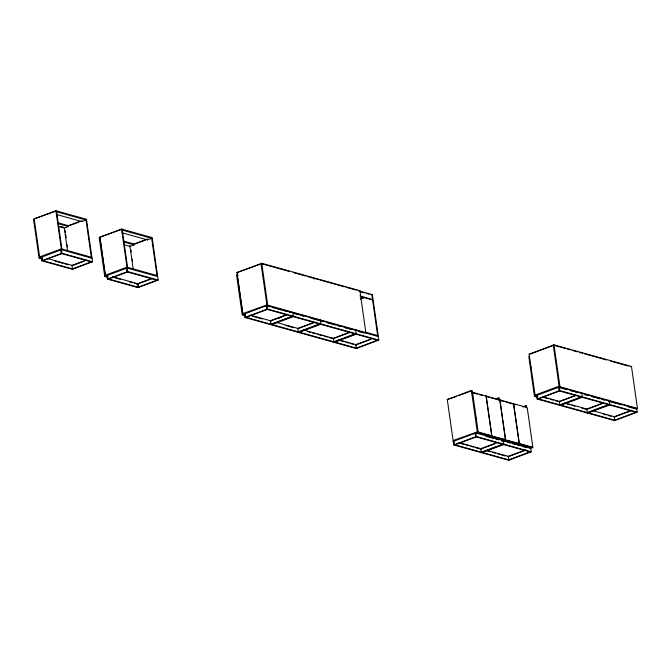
<?xml version="1.0" encoding="UTF-8"?>
<svg xmlns="http://www.w3.org/2000/svg" width="671" height="671" viewBox="0 0 671 671"><rect width="100%" height="100%" fill="white"/><g stroke="black" fill="none" stroke-linecap="round" stroke-linejoin="round"><path stroke-width="1.01" d="M41.728 258.394L39.757 257.84L34.204 218.863L55.903 210.744L86.475 219.274L92.523 261.757L72.317 269.314L41.745 260.784L41.25 257.287M34.296 219.081L33.55 219.358L39.052 258.041L41.896 258.83M55.651 211.214L34.204 218.863M67.972 225.817L80.235 221.229M69.49 225.624L78.926 222.101M57.572 222.663L68.35 225.674L68.484 226.572L64.324 228.123L58.444 226.488M56.381 214.452L81.862 221.564L86.022 220.013L56.616 211.81M39.623 256.943L61.321 248.832L91.893 257.362M39.052 258.041L41.694 258.293M39.757 257.84L61.455 249.729L92.028 258.26L91.273 258.536M107.385 276.712L105.414 276.167L99.87 237.182L121.568 229.063L152.132 237.593L158.18 280.075L137.983 287.633L107.41 279.102L106.907 275.605M41.745 260.784L61.95 253.227L92.523 261.757M43.078 260.667L61.782 253.672M86.014 260.122L71.99 265.372L72.485 268.87L91.189 261.875M84.731 260.985L72.569 265.531L47.918 258.654M133.63 244.135L146.84 239.195M133.269 244.655L145.532 240.067M123.229 240.99L134.015 243.992L134.141 244.898L129.981 246.45L124.101 244.806M122.038 232.778L147.528 239.891L151.68 238.331L122.273 230.128M105.288 275.269L126.987 267.15L157.559 275.68M107.36 276.611L105.464 276.083L99.962 237.4L99.207 237.677L104.718 276.36L127.113 268.048L157.685 276.578M107.41 279.102L127.607 271.545L158.18 280.075M108.736 278.985L127.448 271.99M151.68 278.448L137.647 283.69L138.151 287.188L156.855 280.193M136.926 284.345L151.327 278.96M244.932 315.093L242.868 314.523L236.905 272.585L261.757 263.292L359.899 290.677L365.863 332.606L365.116 332.883M261.589 263.737L236.905 272.585M314.112 278.876L314.858 278.599M242.868 314.523L267.729 305.221L365.863 332.606M242.214 314.825L242.969 314.548L237.308 274.791L236.561 275.068L242.214 314.825L245.158 315.647M244.37 313.961L244.865 317.458L267.477 309.004L378.847 340.08L372.38 294.644L358.163 290.677M246.19 317.341L267.31 309.44M287.633 314.263L270.363 320.721L270.858 324.227L291.977 316.326M270.195 321.166L286.299 315.144M278.239 318.532L281.115 317.458M359.144 290.954L359.899 290.677M270.69 324.663L293.302 316.209L292.808 312.711L289.075 312.158M272.015 324.546L293.135 316.653M360.226 298.813L364.085 297.37M371.055 294.762L371.801 294.485L377.639 335.517M360.813 298.972L363.707 297.89M314.112 322.281L297.798 328.379L298.293 331.877L319.413 323.984M314.699 322.441L298.377 328.547L276.821 322.525M320.243 320.369L319.497 320.646L323.439 321.745M298.125 332.321L320.746 323.867L320.117 319.463M299.459 332.204L320.579 324.303M349.625 332.187L333.311 338.293L333.806 341.791L354.925 333.89M333.571 338.57L349.247 332.707M355.009 330.551L355.756 330.275M333.638 342.227L356.251 333.772L355.63 329.377M334.972 342.109L356.083 334.217M372.22 338.494L355.907 344.592L356.402 348.09L377.521 340.197M355.202 345.238L370.887 339.375M378.847 340.08L356.234 348.534L244.865 317.458M532.766 378.93L532.019 379.207L534.46 396.376L535.215 396.091L529.151 354.137L554.003 344.835L631.478 366.458L637.45 408.387L635.957 408.949L628.115 406.76M530.694 353.936L552.87 345.64M529.553 356.335L528.807 356.62L530.367 367.616L531.122 367.331M531.164 367.633L530.417 367.909L531.977 378.905L532.724 378.629M531.231 451.801L476.36 436.486L475.856 432.988L530.736 448.303L531.231 451.801L508.618 460.256L453.739 444.94L447.28 399.513L471.386 390.497L471.965 390.656L472.694 395.789M456.54 396.427L447.28 399.513M458.469 395.705L471.965 390.656M485.494 396.376L486.24 396.091L499.769 399.866L505.422 439.631L477.433 432.3L478.18 432.023L491.7 435.798L486.047 396.041L472.518 392.267L471.772 392.543L477.567 394.162M485.301 396.318L486.047 396.041M495.349 399.069L498.243 397.987L499.409 398.314L499.702 400.369M497.479 399.035L499.409 398.314M499.769 399.866L496.121 399.337M504.869 439.958L518.398 443.732L519.144 443.456L513.483 403.699L499.962 399.924L499.207 400.201L498.83 398.155M534.988 395.169L559.094 386.152M512.736 403.976L513.483 403.699M532.866 447.28L519.337 443.506L518.591 443.791L532.111 447.565L532.866 447.28L527.205 407.523L513.676 403.749L512.929 404.034L515.831 404.839M637.45 408.387L559.975 386.773L535.114 396.066L537.161 396.636M536.615 395.504L537.11 399.01L559.723 390.547L637.198 412.17L636.704 408.673L559.228 387.05M538.436 398.893L559.555 390.992M522.793 406.727L526.265 405.804L526.559 407.859M523.372 406.886L526.265 405.804M631.478 366.458L630.153 366.576M453.118 440.545L477.811 431.688M575.693 395.269L559.379 401.375L559.874 404.873L580.994 396.972M453.244 441.443L477.358 432.426L532.237 447.742L532.103 446.844M559.639 401.652L575.315 395.789M581.078 393.634L581.824 393.357M453.739 444.94L476.36 436.486M559.706 405.309L582.319 396.855L581.698 392.46M455.072 444.823L476.192 436.93M561.04 405.192L582.151 397.299M497.169 442.558L480.847 448.656L481.35 452.153L502.47 444.261M603.137 402.927L586.815 409.025L587.31 412.522L608.429 404.63M519.144 443.456L491.147 436.133M495.827 443.439L480.679 449.1L475.781 447.733M501.9 441.166L504.793 440.084L504.667 439.186L505.246 439.346M586.118 409.671L601.795 403.808M481.182 452.598L503.795 444.143L503.3 440.646M587.15 412.967L609.763 404.512L609.134 400.109M482.508 452.48L503.627 444.588M588.475 412.85L609.595 404.957M525.569 449.855L508.291 456.314L508.786 459.811L529.905 451.918M631.537 410.224L614.259 416.683L614.753 420.18L635.873 412.288M508.123 456.758L523.556 450.987M532.237 447.742L529.411 448.421M614.091 417.127L630.195 411.105M637.198 412.17L614.586 420.625L537.11 399.01M289.05 271.394L261.011 263.569L267.477 309.004M293.261 272.569L305.909 276.1M307.855 276.645L318.088 279.497M319.765 279.966L344.298 286.811M346.127 287.322L356.217 290.132M553.835 345.28L553.256 345.12L559.723 390.547M555.269 345.682L565.527 348.543M567.347 349.046L570.4 349.901M572.355 350.447L577.404 351.856M579.358 352.401L582.436 353.256M584.223 353.76L606.584 360M610.61 361.124L628.207 366.03M360.335 291.776L364.236 292.858M366.181 293.403L369.109 294.225M359.849 295.945L372.514 299.484L371.768 299.761L361.048 296.775M529.151 354.137L529.729 354.296M57.698 223.56L68.484 226.572M123.355 241.887L134.141 244.898M99.87 237.182L122.147 229.23L127.565 267.31M60.675 226.437L63.703 227.284M267.435 304.768L242.743 313.617L243.321 313.785M365.452 332.12L378.226 335.676M266.983 305.506L378.352 336.582M267.226 306.06L270.203 306.89M272.191 307.444L275.169 308.274M277.157 308.828L282.122 310.22M284.11 310.774L287.087 311.604M294.015 313.533L298.914 314.9M300.876 315.454L303.82 316.267M310.673 318.188L318.515 320.369M327.389 322.843L335.282 325.049M337.253 325.603L340.214 326.425M344.156 327.523L352.049 329.729M358.935 331.65L363.85 333.017M560.444 387.88L566.341 389.524M570.266 390.623L573.219 391.445M575.181 391.99L578.125 392.812M584.995 394.733L587.939 395.546M591.856 396.645L594.791 397.467M596.754 398.012L599.698 398.834M601.652 399.379L604.596 400.201M608.513 401.292L616.355 403.481M618.31 404.026L621.254 404.848M378.1 340.356L266.731 309.281L266.228 305.783M636.452 412.447L558.977 390.832L558.482 387.326M91.776 262.034L61.204 253.504L60.709 250.006M157.433 280.361L126.861 271.83L126.366 268.333M112.594 276.704L138.226 283.858M250.082 315.068L271.52 321.048M303.309 329.922L333.89 338.452M338.805 339.82L356.486 344.76M543.258 396.871L559.958 401.535M564.856 402.902L587.393 409.193M593.273 410.828L614.837 416.85M55.056 261.136L62.948 263.334M64.919 263.888L67.88 264.709M114.8 277.802L120.713 279.455M129.595 281.937L132.548 282.759M134.527 283.313L137.48 284.135M252.313 316.175L262.244 318.951M285.871 325.544L293.713 327.733M307.494 331.575L310.455 332.405M312.426 332.95L315.387 333.781M317.358 334.326L322.29 335.701M324.261 336.255L327.222 337.077M329.193 337.63L332.153 338.452M341.002 340.927L343.946 341.749M345.909 342.294L348.861 343.116M350.824 343.669L353.776 344.491M543.493 397.425L548.4 398.8M550.363 399.346L553.315 400.168M555.278 400.713L558.23 401.543M567.045 404.001L569.989 404.823M571.952 405.368L574.888 406.19M581.749 408.102L586.647 409.469M603.304 414.116L606.248 414.938M608.211 415.483L611.147 416.305M104.718 276.36L107.561 277.157M534.46 396.376L537.387 397.19M73.064 269.029L42.499 260.499L41.996 257.001M356.98 348.257L245.611 317.182L245.116 313.684M615.332 420.348L537.857 398.725L537.362 395.227M479.497 394.699L482.399 395.513M486.458 396.645L489.352 397.45M491.289 397.995L494.183 398.8M501.145 400.738L504.038 401.552M505.976 402.088L511.772 403.707M485.888 436.276L493.73 438.465M495.693 439.01L498.628 439.832M501.967 440.763L505.489 441.744M507.452 442.29L510.388 443.112M512.35 443.657L515.286 444.479M517.249 445.024L520.193 445.846M522.147 446.391L527.045 447.758M530.484 452.078L475.605 436.762L475.11 433.265M458.889 442.533L481.434 448.824M487.314 450.459L508.87 456.481M461.086 443.632L464.022 444.454M465.984 444.999L468.92 445.821M470.883 446.366L473.827 447.188M487.54 451.013L490.484 451.835M492.447 452.38L495.383 453.202M497.345 453.747L505.179 455.936M509.373 459.979L454.493 444.663L453.99 441.166M554.003 344.835L559.975 386.773M525.687 405.645L525.98 407.7M513.676 403.749L519.337 443.506M499.962 399.924L505.615 439.681M498.243 397.987L498.536 400.042M486.24 396.091L491.902 435.856M472.518 392.267L478.18 432.023M474.447 408.094L474.741 410.149M475.764 417.328L476.058 419.383M471.386 390.497L477.358 432.426M261.757 263.292L267.729 305.221M237.626 273.776L237.92 275.831M151.554 237.433L156.972 275.521M147.402 238.985L147.528 239.891M138.352 284.73L138.729 287.356L108.157 278.826L107.662 275.328M130.946 249.956L131.239 251.994M132.254 259.115L132.539 261.153M129.855 245.552L133.227 269.222M121.568 229.063L127.607 271.545M85.896 219.115L91.315 257.194M81.736 220.667L81.862 221.564M65.146 230.614L65.431 232.652M65.724 234.691L66.152 237.744M67.167 244.865L67.461 246.903M64.341 228.257L67.561 250.904M56.49 210.904L61.908 248.991M55.903 210.744L61.95 253.227"/></g></svg>
